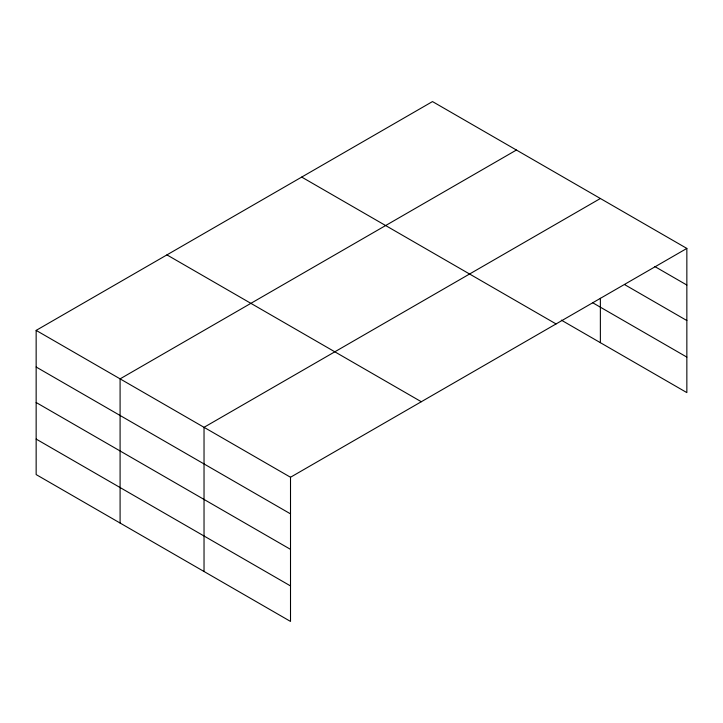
<?xml version="1.0" encoding="UTF-8"?>
<svg xmlns="http://www.w3.org/2000/svg" width="723" height="723" viewBox="0 0 723 723"><rect width="100%" height="100%" fill="white"/><g stroke="black" fill="none" stroke-linecap="round" stroke-linejoin="round"><path stroke-width="1.08" d="M686.85 248.423L432.49 101.572L36.15 330.393L36.15 474.577L290.51 621.428L290.51 477.252L686.85 248.423L686.85 392.607L561.328 320.135M516.43 150.032L120.09 378.861L120.09 523.036M600.37 198.5L204.031 427.32L204.031 571.495M654.785 266.525L686.85 285.043M624.663 284.636L686.85 320.542M592.562 302.675L686.85 357.108M301.699 177.081L556.059 323.94M166.941 254.885L421.301 401.735M36.15 330.393L290.51 477.252M36.15 367.013L290.51 513.863M36.15 402.503L290.51 549.363M36.15 439.078L290.51 585.928M600.37 298.31L600.37 342.675"/></g></svg>
